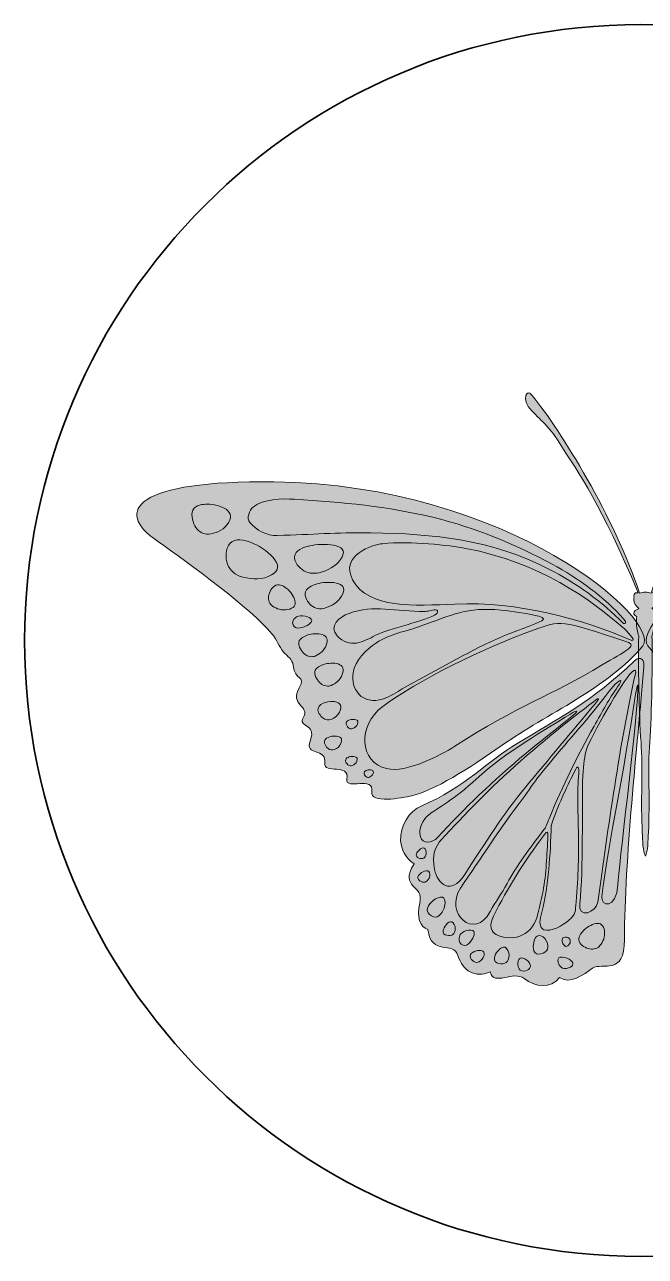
# Model space of a CAD drawing. Header units: inches. Extents: x 29 to 494, y -196 to -15.
# Drawn here: x 228.6 to 271.4, y -100.5 to -15.5 of the extents above; entities that cross this region are included whole.
import ezdxf

# ---------------------------------------------------------------- set-up
doc = ezdxf.new("R2010")
doc.units = ezdxf.units.IN
doc.header["$MEASUREMENT"] = 0
doc.layers.add('Layer 1', color=7, linetype='Continuous')

msp = doc.modelspace()

# ---------------------------------------------------------------- hatches: boundary and pattern name
at = {"layer": 'Layer 1'}
h = msp.add_hatch(color=7, dxfattribs=at)
edge = h.paths.add_edge_path()
edge.add_spline(control_points=[(271.379, -72.838), (271.199, -72.523), (271.195, -71.723), (271.166, -71.206), (271.052, -69.166), (271.212, -66.766), (271.08, -64.98), (270.936, -63.019), (270.874, -59.444), (270.924, -57.631), (270.824, -57.382), (270.762, -57.049), (270.762, -56.684), (270.762, -56.548), (270.771, -56.417), (270.787, -56.293), (270.655, -56.23), (270.575, -56.147), (270.575, -56.056), (270.575, -55.939), (270.708, -55.835), (270.911, -55.771), (270.915, -55.759), (270.92, -55.747), (270.925, -55.734), (270.714, -55.588), (270.575, -55.354), (270.575, -55.139), (270.575, -55.077), (270.587, -55.02), (270.609, -54.969), (270.592, -54.938), (270.582, -54.902), (270.582, -54.864), (270.582, -54.749), (270.674, -54.655), (270.788, -54.655), (270.818, -54.655), (270.847, -54.662), (270.873, -54.673), (268.357, -48.545), (266.804, -46.466), (265.486, -44.37), (264.594, -42.952), (263.964, -42.644), (263.296, -41.802), (262.985, -41.41), (263.101, -40.456), (263.57, -41.035), (265.589, -43.527), (269.232, -49.437), (270.974, -54.681), (271.093, -54.644), (271.231, -54.625), (271.379, -54.625), (271.526, -54.625), (271.664, -54.644), (271.783, -54.681), (273.525, -49.437), (277.169, -43.527), (279.187, -41.035), (279.656, -40.456), (279.773, -41.41), (279.462, -41.802), (278.793, -42.644), (278.163, -42.952), (277.272, -44.37), (275.953, -46.466), (274.4, -48.545), (271.884, -54.673), (271.91, -54.662), (271.939, -54.655), (271.97, -54.655), (272.084, -54.655), (272.176, -54.749), (272.176, -54.864), (272.176, -54.902), (272.166, -54.938), (272.148, -54.969), (272.17, -55.02), (272.182, -55.077), (272.182, -55.139), (272.182, -55.354), (272.043, -55.588), (271.832, -55.734), (271.837, -55.747), (271.842, -55.759), (271.847, -55.771), (272.05, -55.835), (272.182, -55.939), (272.182, -56.056), (272.182, -56.147), (272.102, -56.23), (271.971, -56.293), (271.986, -56.417), (271.995, -56.548), (271.995, -56.684), (271.995, -57.049), (271.934, -57.382), (271.833, -57.631), (271.883, -59.444), (271.821, -63.019), (271.677, -64.98), (271.545, -66.766), (271.705, -69.166), (271.591, -71.206), (271.562, -71.723), (271.558, -72.523), (271.379, -72.838), (271.379, -72.838), (271.379, -72.838), (271.379, -72.838)], knot_values=[0, 0, 0, 0, 1, 1, 1, 2, 2, 2, 3, 3, 3, 4, 4, 4, 5, 5, 5, 6, 6, 6, 7, 7, 7, 8, 8, 8, 9, 9, 9, 10, 10, 10, 11, 11, 11, 12, 12, 12, 13, 13, 13, 14, 14, 14, 15, 15, 15, 16, 16, 16, 17, 17, 17, 18, 18, 18, 19, 19, 19, 20, 20, 20, 21, 21, 21, 22, 22, 22, 23, 23, 23, 24, 24, 24, 25, 25, 25, 26, 26, 26, 27, 27, 27, 28, 28, 28, 29, 29, 29, 30, 30, 30, 31, 31, 31, 32, 32, 32, 33, 33, 33, 34, 34, 34, 35, 35, 35, 36, 36, 36, 37, 37, 37, 37], degree=3, periodic=1)
h = msp.add_hatch(color=7, dxfattribs=at)
edge = h.paths.add_edge_path()
edge.add_spline(control_points=[(271.201, -58.325), (268.856, -61.203), (264.539, -63.033), (261.51, -65.174), (259.174, -66.824), (256.819, -68.296), (255.27, -68.667), (254.608, -68.826), (252.356, -69.225), (252.507, -68.409), (252.726, -67.234), (250.657, -68.339), (250.795, -67.526), (250.992, -66.37), (249.175, -67.193), (249.269, -66.441), (249.414, -65.292), (247.833, -66.002), (248.275, -64.835), (248.728, -63.639), (247.35, -63.986), (247.797, -63.249), (248.262, -62.483), (246.82, -62.396), (247.507, -61.221), (248.026, -60.332), (247.174, -60.778), (247.085, -59.686), (247.046, -59.224), (246.715, -59.079), (246.432, -58.756), (246.06, -58.334), (246.029, -57.973), (245.617, -57.483), (244.197, -55.792), (239.935, -52.617), (237.722, -51.097), (234.63, -48.972), (236.294, -46.894), (245.748, -47.006), (262.003, -47.197), (272.55, -56.582), (271.201, -58.325), (271.201, -58.325), (271.201, -58.325), (271.201, -58.325)], knot_values=[0, 0, 0, 0, 1, 1, 1, 2, 2, 2, 3, 3, 3, 4, 4, 4, 5, 5, 5, 6, 6, 6, 7, 7, 7, 8, 8, 8, 9, 9, 9, 10, 10, 10, 11, 11, 11, 12, 12, 12, 13, 13, 13, 14, 14, 14, 15, 15, 15, 15], degree=3, periodic=1)
h = msp.add_hatch(color=7, dxfattribs=at)
edge = h.paths.add_edge_path()
edge.add_spline(control_points=[(271.556, -58.325), (273.901, -61.203), (278.218, -63.033), (281.248, -65.174), (283.583, -66.824), (285.938, -68.296), (287.488, -68.667), (288.149, -68.826), (290.402, -69.225), (290.25, -68.409), (290.032, -67.234), (292.101, -68.339), (291.962, -67.526), (291.765, -66.37), (293.583, -67.193), (293.488, -66.441), (293.343, -65.292), (294.924, -66.002), (294.482, -64.835), (294.029, -63.639), (295.407, -63.986), (294.96, -63.249), (294.495, -62.483), (295.938, -62.396), (295.25, -61.221), (294.731, -60.332), (295.583, -60.778), (295.673, -59.686), (295.711, -59.224), (296.042, -59.079), (296.326, -58.756), (296.697, -58.334), (296.728, -57.973), (297.14, -57.483), (298.56, -55.792), (302.822, -52.617), (305.035, -51.097), (308.128, -48.972), (306.463, -46.894), (297.009, -47.006), (280.755, -47.197), (270.207, -56.582), (271.556, -58.325), (271.556, -58.325), (271.556, -58.325), (271.556, -58.325)], knot_values=[0, 0, 0, 0, 1, 1, 1, 2, 2, 2, 3, 3, 3, 4, 4, 4, 5, 5, 5, 6, 6, 6, 7, 7, 7, 8, 8, 8, 9, 9, 9, 10, 10, 10, 11, 11, 11, 12, 12, 12, 13, 13, 13, 14, 14, 14, 15, 15, 15, 15], degree=3, periodic=1)
h = msp.add_hatch(color=7, dxfattribs=at)
edge = h.paths.add_edge_path()
edge.add_spline(control_points=[(270.627, -59.346), (267.756, -62.134), (265.228, -63.436), (262.544, -65.051), (260.58, -66.234), (258.861, -68.146), (255.952, -69.352), (255.063, -69.72), (254.445, -70.773), (254.503, -71.774), (254.538, -72.374), (254.816, -72.955), (255.425, -73.358), (254.363, -75.109), (256.15, -74.755), (255.818, -76.079), (255.575, -77.051), (255.858, -77.753), (256.378, -77.889), (256.621, -79.795), (258.132, -78.633), (258.454, -79.696), (258.778, -80.765), (259.617, -81.263), (260.681, -80.826), (260.936, -81.854), (262.278, -80.683), (263.027, -81.288), (263.749, -81.872), (264.87, -82.001), (265.467, -81.213), (266.204, -81.747), (267.095, -80.999), (267.744, -80.568), (268.424, -80.117), (269.933, -81.176), (269.937, -78.578), (269.946, -73.072), (270.819, -65.31), (271.277, -59.765), (271.339, -59.02), (270.821, -59.157), (270.627, -59.346), (270.627, -59.346), (270.627, -59.346), (270.627, -59.346)], knot_values=[0, 0, 0, 0, 1, 1, 1, 2, 2, 2, 3, 3, 3, 4, 4, 4, 5, 5, 5, 6, 6, 6, 7, 7, 7, 8, 8, 8, 9, 9, 9, 10, 10, 10, 11, 11, 11, 12, 12, 12, 13, 13, 13, 14, 14, 14, 15, 15, 15, 15], degree=3, periodic=1)

# ---------------------------------------------------------------- linework, layer by layer
at = {"layer": 'Layer 1', "color": 250, "lineweight": 35}
msp.add_open_spline([(313.569, -57.953), (313.569, -81.426), (294.542, -100.453), (271.069, -100.453), (247.597, -100.453), (228.569, -81.426), (228.569, -57.953), (228.569, -34.481), (247.597, -15.453), (271.069, -15.453), (294.542, -15.453), (313.569, -34.481), (313.569, -57.953)], degree=3, knots=[0, 0, 0, 0, 1, 1, 1, 2, 2, 2, 3, 3, 3, 4, 4, 4, 4], dxfattribs=at)
at = {"layer": 'Layer 1', "lineweight": 0}
for points, knots in [([(271.379, -72.838), (271.199, -72.523), (271.195, -71.723), (271.166, -71.206), (271.052, -69.166), (271.212, -66.766), (271.08, -64.98), (270.936, -63.019), (270.874, -59.444), (270.924, -57.631), (270.824, -57.382), (270.762, -57.049), (270.762, -56.684), (270.762, -56.548), (270.771, -56.417), (270.787, -56.293), (270.655, -56.23), (270.575, -56.147), (270.575, -56.056), (270.575, -55.939), (270.708, -55.835), (270.911, -55.771), (270.915, -55.759), (270.92, -55.747), (270.925, -55.734), (270.714, -55.588), (270.575, -55.354), (270.575, -55.139), (270.575, -55.077), (270.587, -55.02), (270.609, -54.969), (270.592, -54.938), (270.582, -54.902), (270.582, -54.864), (270.582, -54.749), (270.674, -54.655), (270.788, -54.655), (270.818, -54.655), (270.847, -54.662), (270.873, -54.673), (268.357, -48.545), (266.804, -46.466), (265.486, -44.37), (264.594, -42.952), (263.964, -42.644), (263.296, -41.802), (262.985, -41.41), (263.101, -40.456), (263.57, -41.035), (265.589, -43.527), (269.232, -49.437), (270.974, -54.681), (271.093, -54.644), (271.231, -54.625), (271.379, -54.625), (271.526, -54.625), (271.664, -54.644), (271.783, -54.681), (273.525, -49.437), (277.169, -43.527), (279.187, -41.035), (279.656, -40.456), (279.773, -41.41), (279.462, -41.802), (278.793, -42.644), (278.163, -42.952), (277.272, -44.37), (275.953, -46.466), (274.4, -48.545), (271.884, -54.673), (271.91, -54.662), (271.939, -54.655), (271.97, -54.655), (272.084, -54.655), (272.176, -54.749), (272.176, -54.864), (272.176, -54.902), (272.166, -54.938), (272.148, -54.969), (272.17, -55.02), (272.182, -55.077), (272.182, -55.139), (272.182, -55.354), (272.043, -55.588), (271.832, -55.734), (271.837, -55.747), (271.842, -55.759), (271.847, -55.771), (272.05, -55.835), (272.182, -55.939), (272.182, -56.056), (272.182, -56.147), (272.102, -56.23), (271.971, -56.293), (271.986, -56.417), (271.995, -56.548), (271.995, -56.684), (271.995, -57.049), (271.934, -57.382), (271.833, -57.631), (271.883, -59.444), (271.821, -63.019), (271.677, -64.98), (271.545, -66.766), (271.705, -69.166), (271.591, -71.206), (271.562, -71.723), (271.558, -72.523), (271.379, -72.838), (271.379, -72.838), (271.379, -72.838), (271.379, -72.838)], [0, 0, 0, 0, 1, 1, 1, 2, 2, 2, 3, 3, 3, 4, 4, 4, 5, 5, 5, 6, 6, 6, 7, 7, 7, 8, 8, 8, 9, 9, 9, 10, 10, 10, 11, 11, 11, 12, 12, 12, 13, 13, 13, 14, 14, 14, 15, 15, 15, 16, 16, 16, 17, 17, 17, 18, 18, 18, 19, 19, 19, 20, 20, 20, 21, 21, 21, 22, 22, 22, 23, 23, 23, 24, 24, 24, 25, 25, 25, 26, 26, 26, 27, 27, 27, 28, 28, 28, 29, 29, 29, 30, 30, 30, 31, 31, 31, 32, 32, 32, 33, 33, 33, 34, 34, 34, 35, 35, 35, 36, 36, 36, 37, 37, 37, 37]), ([(271.201, -58.325), (268.856, -61.203), (264.539, -63.033), (261.51, -65.174), (259.174, -66.824), (256.819, -68.296), (255.27, -68.667), (254.608, -68.826), (252.356, -69.225), (252.507, -68.409), (252.726, -67.234), (250.657, -68.339), (250.795, -67.526), (250.992, -66.37), (249.175, -67.193), (249.269, -66.441), (249.414, -65.292), (247.833, -66.002), (248.275, -64.835), (248.728, -63.639), (247.35, -63.986), (247.797, -63.249), (248.262, -62.483), (246.82, -62.396), (247.507, -61.221), (248.026, -60.332), (247.174, -60.778), (247.085, -59.686), (247.046, -59.224), (246.715, -59.079), (246.432, -58.756), (246.06, -58.334), (246.029, -57.973), (245.617, -57.483), (244.197, -55.792), (239.935, -52.617), (237.722, -51.097), (234.63, -48.972), (236.294, -46.894), (245.748, -47.006), (262.003, -47.197), (272.55, -56.582), (271.201, -58.325), (271.201, -58.325), (271.201, -58.325), (271.201, -58.325)], [0, 0, 0, 0, 1, 1, 1, 2, 2, 2, 3, 3, 3, 4, 4, 4, 5, 5, 5, 6, 6, 6, 7, 7, 7, 8, 8, 8, 9, 9, 9, 10, 10, 10, 11, 11, 11, 12, 12, 12, 13, 13, 13, 14, 14, 14, 15, 15, 15, 15]), ([(271.556, -58.325), (273.901, -61.203), (278.218, -63.033), (281.248, -65.174), (283.583, -66.824), (285.938, -68.296), (287.488, -68.667), (288.149, -68.826), (290.402, -69.225), (290.25, -68.409), (290.032, -67.234), (292.101, -68.339), (291.962, -67.526), (291.765, -66.37), (293.583, -67.193), (293.488, -66.441), (293.343, -65.292), (294.924, -66.002), (294.482, -64.835), (294.029, -63.639), (295.407, -63.986), (294.96, -63.249), (294.495, -62.483), (295.938, -62.396), (295.25, -61.221), (294.731, -60.332), (295.583, -60.778), (295.673, -59.686), (295.711, -59.224), (296.042, -59.079), (296.326, -58.756), (296.697, -58.334), (296.728, -57.973), (297.14, -57.483), (298.56, -55.792), (302.822, -52.617), (305.035, -51.097), (308.128, -48.972), (306.463, -46.894), (297.009, -47.006), (280.755, -47.197), (270.207, -56.582), (271.556, -58.325), (271.556, -58.325), (271.556, -58.325), (271.556, -58.325)], [0, 0, 0, 0, 1, 1, 1, 2, 2, 2, 3, 3, 3, 4, 4, 4, 5, 5, 5, 6, 6, 6, 7, 7, 7, 8, 8, 8, 9, 9, 9, 10, 10, 10, 11, 11, 11, 12, 12, 12, 13, 13, 13, 14, 14, 14, 15, 15, 15, 15]), ([(269.845, -56.754), (269.916, -56.825), (270.18, -56.785), (269.882, -56.455), (268.553, -54.988), (266.779, -53.66), (264.956, -52.686), (262.384, -51.312), (259.652, -50.165), (256.819, -49.476), (253.618, -48.697), (250.478, -48.404), (247.19, -48.207), (246.297, -48.154), (245.036, -48.172), (244.353, -48.729), (244.065, -48.964), (243.855, -49.526), (244.092, -49.812), (244.54, -50.351), (245.294, -50.725), (245.995, -50.708), (248.484, -50.645), (249.989, -50.484), (252.452, -50.521), (256.799, -50.586), (260.782, -51.008), (264.732, -53.022), (266.612, -53.98), (268.388, -55.285), (269.845, -56.754), (269.845, -56.754), (269.845, -56.754), (269.845, -56.754)], [0, 0, 0, 0, 1, 1, 1, 2, 2, 2, 3, 3, 3, 4, 4, 4, 5, 5, 5, 6, 6, 6, 7, 7, 7, 8, 8, 8, 9, 9, 9, 10, 10, 10, 11, 11, 11, 11]), ([(242.461, -48.901), (242.139, -48.674), (241.555, -48.53), (241.19, -48.543), (240.839, -48.554), (240.376, -48.566), (240.177, -48.964), (240.006, -49.307), (240.185, -49.855), (240.384, -50.159), (240.592, -50.475), (240.946, -50.644), (241.261, -50.615), (241.711, -50.573), (242.209, -50.39), (242.533, -49.957), (242.87, -49.506), (242.849, -49.175), (242.461, -48.901), (242.461, -48.901), (242.461, -48.901), (242.461, -48.901)], [0, 0, 0, 0, 1, 1, 1, 2, 2, 2, 3, 3, 3, 4, 4, 4, 5, 5, 5, 6, 6, 6, 7, 7, 7, 7]), ([(245.829, -52.379), (245.532, -51.955), (244.854, -51.469), (244.377, -51.273), (243.919, -51.084), (243.317, -50.831), (242.855, -51.139), (242.457, -51.403), (242.403, -52.084), (242.503, -52.519), (242.607, -52.973), (242.977, -53.355), (243.397, -53.504), (243.999, -53.717), (244.734, -53.809), (245.376, -53.536), (246.043, -53.252), (246.187, -52.89), (245.829, -52.379), (245.829, -52.379), (245.829, -52.379), (245.829, -52.379)], [0, 0, 0, 0, 1, 1, 1, 2, 2, 2, 3, 3, 3, 4, 4, 4, 5, 5, 5, 6, 6, 6, 7, 7, 7, 7]), ([(250.061, -51.417), (249.615, -51.285), (248.857, -51.293), (248.402, -51.391), (247.965, -51.486), (247.388, -51.606), (247.216, -52.019), (247.069, -52.374), (247.397, -52.834), (247.705, -53.065), (248.026, -53.306), (248.502, -53.376), (248.89, -53.274), (249.445, -53.128), (250.032, -52.842), (250.354, -52.367), (250.689, -51.874), (250.599, -51.575), (250.061, -51.417), (250.061, -51.417), (250.061, -51.417), (250.061, -51.417)], [0, 0, 0, 0, 1, 1, 1, 2, 2, 2, 3, 3, 3, 4, 4, 4, 5, 5, 5, 6, 6, 6, 7, 7, 7, 7]), ([(270.436, -57.946), (266.997, -56.471), (262.624, -55.25), (258.234, -55.436), (255.484, -55.552), (252.295, -55.812), (251.191, -53.762), (250.274, -52.06), (252.596, -51.335), (253.249, -51.272), (255.208, -51.081), (257.834, -51.382), (259.001, -51.6), (264.125, -52.562), (267.553, -55.098), (269.809, -57.039), (270.087, -57.279), (270.801, -57.985), (270.436, -57.946), (270.436, -57.946), (270.436, -57.946), (270.436, -57.946)], [0, 0, 0, 0, 1, 1, 1, 2, 2, 2, 3, 3, 3, 4, 4, 4, 5, 5, 5, 6, 6, 6, 7, 7, 7, 7]), ([(247.213, -55.201), (247.146, -54.921), (246.89, -54.563), (246.677, -54.394), (246.473, -54.233), (246.206, -54.017), (245.89, -54.142), (245.619, -54.25), (245.441, -54.638), (245.399, -54.901), (245.355, -55.176), (245.469, -55.439), (245.662, -55.573), (245.938, -55.766), (246.312, -55.903), (246.716, -55.819), (247.136, -55.731), (247.292, -55.538), (247.213, -55.201), (247.213, -55.201), (247.213, -55.201), (247.213, -55.201)], [0, 0, 0, 0, 1, 1, 1, 2, 2, 2, 3, 3, 3, 4, 4, 4, 5, 5, 5, 6, 6, 6, 7, 7, 7, 7]), ([(250.189, -54.023), (249.835, -53.907), (249.236, -53.921), (248.877, -54.014), (248.533, -54.104), (248.078, -54.219), (247.945, -54.595), (247.831, -54.919), (248.094, -55.333), (248.34, -55.54), (248.595, -55.755), (248.972, -55.815), (249.278, -55.719), (249.716, -55.581), (250.177, -55.317), (250.428, -54.883), (250.689, -54.432), (250.615, -54.161), (250.189, -54.023), (250.189, -54.023), (250.189, -54.023), (250.189, -54.023)], [0, 0, 0, 0, 1, 1, 1, 2, 2, 2, 3, 3, 3, 4, 4, 4, 5, 5, 5, 6, 6, 6, 7, 7, 7, 7]), ([(256.186, -55.943), (256.461, -55.938), (256.739, -55.789), (257.007, -55.852), (257.097, -55.873), (257.033, -56.068), (256.961, -56.125), (256.389, -56.582), (253.592, -57.146), (252.77, -57.596), (251.965, -58.038), (250.964, -58.558), (250.121, -57.63), (249.514, -56.962), (250.26, -56.329), (250.942, -56.08), (252.649, -55.457), (254.119, -55.98), (256.186, -55.943), (256.186, -55.943), (256.186, -55.943), (256.186, -55.943)], [0, 0, 0, 0, 1, 1, 1, 2, 2, 2, 3, 3, 3, 4, 4, 4, 5, 5, 5, 6, 6, 6, 7, 7, 7, 7]), ([(253.31, -61.982), (251.839, -62.461), (251.034, -61.29), (251.216, -60.184), (251.355, -59.33), (252.103, -58.605), (252.837, -58.106), (253.732, -57.498), (254.836, -57.34), (255.853, -56.972), (257.997, -56.198), (259.092, -55.626), (261.43, -55.852), (262.258, -55.932), (263.079, -56.065), (263.892, -56.242), (264.273, -56.326), (264.589, -56.454), (264.074, -56.673), (262.957, -57.147), (261.793, -57.513), (260.7, -58.041), (258.613, -59.049), (256.634, -60.179), (254.604, -61.298), (254.26, -61.487), (253.776, -61.83), (253.31, -61.982), (253.31, -61.982), (253.31, -61.982), (253.31, -61.982)], [0, 0, 0, 0, 1, 1, 1, 2, 2, 2, 3, 3, 3, 4, 4, 4, 5, 5, 5, 6, 6, 6, 7, 7, 7, 8, 8, 8, 9, 9, 9, 10, 10, 10, 10]), ([(247.564, -57.09), (247.776, -57.059), (248.044, -56.94), (248.167, -56.842), (248.285, -56.748), (248.443, -56.625), (248.339, -56.48), (248.25, -56.355), (247.949, -56.274), (247.746, -56.255), (247.535, -56.236), (247.337, -56.289), (247.239, -56.378), (247.099, -56.505), (247.004, -56.677), (247.079, -56.863), (247.157, -57.056), (247.309, -57.127), (247.564, -57.09), (247.564, -57.09), (247.564, -57.09), (247.564, -57.09)], [0, 0, 0, 0, 1, 1, 1, 2, 2, 2, 3, 3, 3, 4, 4, 4, 5, 5, 5, 6, 6, 6, 7, 7, 7, 7]), ([(270.093, -58.041), (270.923, -58.317), (269.936, -58.713), (268.406, -59.636), (264.81, -61.809), (262.634, -62.4), (258.238, -65.245), (257.239, -65.892), (254.928, -67.108), (253.541, -66.795), (251.641, -66.368), (251.515, -63.811), (253.267, -62.509), (255.692, -60.709), (260.076, -58.53), (263.71, -57.22), (265.567, -56.55), (265.449, -56.493), (270.093, -58.041), (270.093, -58.041), (270.093, -58.041), (270.093, -58.041)], [0, 0, 0, 0, 1, 1, 1, 2, 2, 2, 3, 3, 3, 4, 4, 4, 5, 5, 5, 6, 6, 6, 7, 7, 7, 7]), ([(249.085, -57.547), (248.807, -57.457), (248.362, -57.484), (248.106, -57.573), (247.86, -57.658), (247.535, -57.768), (247.482, -58.093), (247.436, -58.374), (247.683, -58.722), (247.89, -58.894), (248.107, -59.072), (248.395, -59.114), (248.612, -59.024), (248.921, -58.895), (249.233, -58.657), (249.367, -58.278), (249.507, -57.885), (249.419, -57.656), (249.085, -57.547), (249.085, -57.547), (249.085, -57.547), (249.085, -57.547)], [0, 0, 0, 0, 1, 1, 1, 2, 2, 2, 3, 3, 3, 4, 4, 4, 5, 5, 5, 6, 6, 6, 7, 7, 7, 7]), ([(250.187, -59.575), (249.909, -59.485), (249.465, -59.512), (249.209, -59.601), (248.963, -59.686), (248.638, -59.796), (248.585, -60.122), (248.539, -60.402), (248.785, -60.751), (248.993, -60.922), (249.21, -61.1), (249.498, -61.142), (249.714, -61.052), (250.023, -60.923), (250.335, -60.685), (250.47, -60.307), (250.609, -59.914), (250.521, -59.684), (250.187, -59.575), (250.187, -59.575), (250.187, -59.575), (250.187, -59.575)], [0, 0, 0, 0, 1, 1, 1, 2, 2, 2, 3, 3, 3, 4, 4, 4, 5, 5, 5, 6, 6, 6, 7, 7, 7, 7]), ([(270.627, -59.346), (267.756, -62.134), (265.228, -63.436), (262.544, -65.051), (260.58, -66.234), (258.861, -68.146), (255.952, -69.352), (255.063, -69.72), (254.445, -70.773), (254.503, -71.774), (254.538, -72.374), (254.816, -72.955), (255.425, -73.358), (254.363, -75.109), (256.15, -74.755), (255.818, -76.079), (255.575, -77.051), (255.858, -77.753), (256.378, -77.889), (256.621, -79.795), (258.132, -78.633), (258.454, -79.696), (258.778, -80.765), (259.617, -81.263), (260.681, -80.826), (260.936, -81.854), (262.278, -80.683), (263.027, -81.288), (263.749, -81.872), (264.87, -82.001), (265.467, -81.213), (266.204, -81.747), (267.095, -80.999), (267.744, -80.568), (268.424, -80.117), (269.933, -81.176), (269.937, -78.578), (269.946, -73.072), (270.819, -65.31), (271.277, -59.765), (271.339, -59.02), (270.821, -59.157), (270.627, -59.346), (270.627, -59.346), (270.627, -59.346), (270.627, -59.346)], [0, 0, 0, 0, 1, 1, 1, 2, 2, 2, 3, 3, 3, 4, 4, 4, 5, 5, 5, 6, 6, 6, 7, 7, 7, 8, 8, 8, 9, 9, 9, 10, 10, 10, 11, 11, 11, 12, 12, 12, 13, 13, 13, 14, 14, 14, 15, 15, 15, 15]), ([(268.097, -76.008), (268.817, -70.893), (269.622, -64.986), (270.695, -60.254), (270.782, -59.867), (270.555, -60.027), (270.435, -60.147), (269.769, -60.81), (267.614, -64.582), (267.324, -65.47), (267.2, -65.851), (267.101, -66.51), (267.07, -67.282), (266.975, -69.698), (267.135, -73.611), (266.85, -76.126), (266.729, -77.198), (267.996, -76.719), (268.097, -76.008), (268.097, -76.008), (268.097, -76.008), (268.097, -76.008)], [0, 0, 0, 0, 1, 1, 1, 2, 2, 2, 3, 3, 3, 4, 4, 4, 5, 5, 5, 6, 6, 6, 7, 7, 7, 7]), ([(269.308, -60.97), (268.916, -61.371), (268.609, -61.807), (268.074, -62.488), (266.697, -64.199), (265.417, -65.58), (264.081, -67.263), (263.724, -67.712), (263.298, -68.363), (262.943, -68.833), (261.458, -70.8), (259.975, -73.045), (258.637, -75.036), (257.461, -76.788), (259.625, -78.687), (260.681, -76.654), (261.038, -75.967), (261.453, -75.454), (261.844, -74.732), (262.521, -73.481), (263.381, -72.314), (264.403, -70.981), (264.566, -70.768), (264.679, -70.404), (264.78, -70.155), (265.674, -67.944), (266.693, -65.954), (267.84, -63.875), (268.396, -62.866), (268.919, -61.947), (269.456, -61.162), (269.895, -60.52), (269.608, -60.663), (269.308, -60.97), (269.308, -60.97), (269.308, -60.97), (269.308, -60.97)], [0, 0, 0, 0, 1, 1, 1, 2, 2, 2, 3, 3, 3, 4, 4, 4, 5, 5, 5, 6, 6, 6, 7, 7, 7, 8, 8, 8, 9, 9, 9, 10, 10, 10, 11, 11, 11, 12, 12, 12, 12]), ([(269.476, -74.782), (269.518, -73.767), (270.74, -64.182), (270.863, -61.337), (270.891, -60.698), (270.78, -61.151), (270.659, -61.964), (269.938, -66.833), (268.859, -71.722), (268.369, -75.623), (268.286, -76.283), (269.403, -76.581), (269.476, -74.782), (269.476, -74.782), (269.476, -74.782), (269.476, -74.782)], [0, 0, 0, 0, 1, 1, 1, 2, 2, 2, 3, 3, 3, 4, 4, 4, 5, 5, 5, 5]), ([(256.838, -73.762), (257.034, -74.721), (257.943, -75.606), (258.918, -74.102), (260.328, -71.93), (261.582, -69.916), (263.125, -68.062), (264.694, -66.177), (266.255, -64.318), (267.912, -62.321), (268.105, -62.089), (268.358, -61.747), (267.793, -62.182), (266.18, -63.423), (264.326, -64.896), (262.777, -66.271), (260.655, -68.155), (258.904, -69.961), (257.302, -71.713), (256.913, -72.137), (256.627, -72.735), (256.838, -73.762), (256.838, -73.762), (256.838, -73.762), (256.838, -73.762)], [0, 0, 0, 0, 1, 1, 1, 2, 2, 2, 3, 3, 3, 4, 4, 4, 5, 5, 5, 6, 6, 6, 7, 7, 7, 8, 8, 8, 8]), ([(250.094, -62.209), (249.871, -62.136), (249.513, -62.158), (249.307, -62.229), (249.108, -62.298), (248.847, -62.386), (248.804, -62.649), (248.767, -62.874), (248.965, -63.155), (249.133, -63.293), (249.307, -63.437), (249.539, -63.471), (249.714, -63.398), (249.963, -63.294), (250.214, -63.102), (250.322, -62.798), (250.434, -62.481), (250.364, -62.296), (250.094, -62.209), (250.094, -62.209), (250.094, -62.209), (250.094, -62.209)], [0, 0, 0, 0, 1, 1, 1, 2, 2, 2, 3, 3, 3, 4, 4, 4, 5, 5, 5, 6, 6, 6, 7, 7, 7, 7]), ([(266.173, -63.052), (264.578, -64.066), (261.682, -65.67), (259.718, -67.513), (258.3, -68.843), (256.892, -69.634), (256.529, -69.909), (255.984, -70.322), (255.729, -70.921), (255.861, -71.497), (255.975, -71.995), (256.685, -71.954), (257.049, -71.551), (258.828, -69.581), (260.976, -67.563), (263.128, -65.741), (264.23, -64.808), (265.257, -64.081), (266.396, -63.117), (266.729, -62.835), (266.775, -62.67), (266.173, -63.052), (266.173, -63.052), (266.173, -63.052), (266.173, -63.052)], [0, 0, 0, 0, 1, 1, 1, 2, 2, 2, 3, 3, 3, 4, 4, 4, 5, 5, 5, 6, 6, 6, 7, 7, 7, 8, 8, 8, 8]), ([(251.408, -63.419), (251.293, -63.382), (251.108, -63.393), (251.002, -63.43), (250.899, -63.465), (250.764, -63.511), (250.742, -63.646), (250.723, -63.763), (250.825, -63.908), (250.912, -63.979), (251.002, -64.053), (251.122, -64.071), (251.212, -64.033), (251.34, -63.98), (251.47, -63.881), (251.526, -63.723), (251.584, -63.56), (251.548, -63.464), (251.408, -63.419), (251.408, -63.419), (251.408, -63.419), (251.408, -63.419)], [0, 0, 0, 0, 1, 1, 1, 2, 2, 2, 3, 3, 3, 4, 4, 4, 5, 5, 5, 6, 6, 6, 7, 7, 7, 7]), ([(250.222, -64.578), (250.053, -64.523), (249.781, -64.539), (249.625, -64.593), (249.475, -64.645), (249.276, -64.712), (249.244, -64.911), (249.216, -65.082), (249.366, -65.295), (249.493, -65.4), (249.625, -65.509), (249.802, -65.534), (249.933, -65.479), (250.122, -65.401), (250.313, -65.255), (250.395, -65.024), (250.48, -64.784), (250.427, -64.644), (250.222, -64.578), (250.222, -64.578), (250.222, -64.578), (250.222, -64.578)], [0, 0, 0, 0, 1, 1, 1, 2, 2, 2, 3, 3, 3, 4, 4, 4, 5, 5, 5, 6, 6, 6, 7, 7, 7, 7]), ([(251.364, -65.976), (251.249, -65.939), (251.064, -65.95), (250.958, -65.987), (250.855, -66.023), (250.72, -66.068), (250.698, -66.204), (250.679, -66.32), (250.781, -66.465), (250.868, -66.537), (250.958, -66.611), (251.078, -66.628), (251.168, -66.591), (251.296, -66.537), (251.426, -66.438), (251.482, -66.281), (251.54, -66.117), (251.504, -66.022), (251.364, -65.976), (251.364, -65.976), (251.364, -65.976), (251.364, -65.976)], [0, 0, 0, 0, 1, 1, 1, 2, 2, 2, 3, 3, 3, 4, 4, 4, 5, 5, 5, 6, 6, 6, 7, 7, 7, 7]), ([(252.507, -66.899), (252.415, -66.869), (252.268, -66.878), (252.183, -66.907), (252.101, -66.936), (251.994, -66.972), (251.976, -67.08), (251.961, -67.173), (252.043, -67.288), (252.112, -67.345), (252.183, -67.404), (252.279, -67.418), (252.351, -67.388), (252.453, -67.346), (252.556, -67.267), (252.601, -67.141), (252.647, -67.011), (252.618, -66.935), (252.507, -66.899), (252.507, -66.899), (252.507, -66.899), (252.507, -66.899)], [0, 0, 0, 0, 1, 1, 1, 2, 2, 2, 3, 3, 3, 4, 4, 4, 5, 5, 5, 6, 6, 6, 7, 7, 7, 7]), ([(264.383, -77.909), (264.899, -78.065), (265.593, -77.685), (266.109, -77.26), (266.61, -76.847), (266.54, -76.637), (266.599, -75.988), (266.764, -74.202), (266.788, -72.655), (266.758, -71.073), (266.731, -69.65), (266.674, -68.495), (266.789, -67.098), (266.82, -66.726), (266.716, -66.544), (266.577, -66.824), (266.02, -67.949), (265.444, -69.132), (264.978, -70.44), (264.88, -70.715), (264.882, -70.777), (264.873, -71.064), (264.812, -73.175), (264.647, -75.133), (264.154, -77.068), (264.05, -77.479), (264.138, -77.835), (264.383, -77.909), (264.383, -77.909), (264.383, -77.909), (264.383, -77.909)], [0, 0, 0, 0, 1, 1, 1, 2, 2, 2, 3, 3, 3, 4, 4, 4, 5, 5, 5, 6, 6, 6, 7, 7, 7, 8, 8, 8, 9, 9, 9, 10, 10, 10, 10]), ([(261.098, -78.251), (262.458, -78.846), (263.626, -78.193), (263.966, -76.839), (264.1, -76.306), (264.22, -75.781), (264.322, -75.242), (264.549, -74.034), (264.583, -72.779), (264.664, -71.403), (264.678, -71.168), (264.604, -71.088), (264.414, -71.345), (262.973, -73.293), (261.897, -74.996), (260.906, -76.969), (260.571, -77.634), (260.77, -78.108), (261.098, -78.251), (261.098, -78.251), (261.098, -78.251), (261.098, -78.251)], [0, 0, 0, 0, 1, 1, 1, 2, 2, 2, 3, 3, 3, 4, 4, 4, 5, 5, 5, 6, 6, 6, 7, 7, 7, 7]), ([(255.966, -72.282), (255.857, -72.325), (255.725, -72.446), (255.669, -72.539), (255.614, -72.628), (255.541, -72.745), (255.607, -72.86), (255.665, -72.958), (255.83, -73.004), (255.938, -73.004), (256.051, -73.004), (256.151, -72.944), (256.195, -72.861), (256.258, -72.742), (256.294, -72.588), (256.24, -72.437), (256.183, -72.279), (256.097, -72.23), (255.966, -72.282), (255.966, -72.282), (255.966, -72.282), (255.966, -72.282)], [0, 0, 0, 0, 1, 1, 1, 2, 2, 2, 3, 3, 3, 4, 4, 4, 5, 5, 5, 6, 6, 6, 7, 7, 7, 7]), ([(256.262, -73.842), (256.13, -73.856), (255.95, -73.948), (255.86, -74.032), (255.773, -74.113), (255.658, -74.218), (255.695, -74.364), (255.728, -74.489), (255.894, -74.589), (256.012, -74.622), (256.135, -74.657), (256.263, -74.621), (256.336, -74.544), (256.442, -74.434), (256.528, -74.277), (256.515, -74.095), (256.5, -73.906), (256.422, -73.826), (256.262, -73.842), (256.262, -73.842), (256.262, -73.842), (256.262, -73.842)], [0, 0, 0, 0, 1, 1, 1, 2, 2, 2, 3, 3, 3, 4, 4, 4, 5, 5, 5, 6, 6, 6, 7, 7, 7, 7]), ([(257.236, -75.661), (257.044, -75.691), (256.77, -75.862), (256.628, -76.012), (256.491, -76.156), (256.309, -76.345), (256.341, -76.594), (256.369, -76.808), (256.594, -76.972), (256.759, -77.022), (256.931, -77.075), (257.12, -77.007), (257.238, -76.869), (257.406, -76.673), (257.554, -76.397), (257.561, -76.083), (257.57, -75.757), (257.468, -75.624), (257.236, -75.661), (257.236, -75.661), (257.236, -75.661), (257.236, -75.661)], [0, 0, 0, 0, 1, 1, 1, 2, 2, 2, 3, 3, 3, 4, 4, 4, 5, 5, 5, 6, 6, 6, 7, 7, 7, 7]), ([(257.833, -77.399), (257.704, -77.471), (257.56, -77.646), (257.504, -77.772), (257.451, -77.893), (257.379, -78.052), (257.482, -78.185), (257.57, -78.299), (257.786, -78.328), (257.921, -78.31), (258.063, -78.291), (258.178, -78.198), (258.22, -78.087), (258.279, -77.927), (258.298, -77.728), (258.204, -77.547), (258.106, -77.358), (257.99, -77.312), (257.833, -77.399), (257.833, -77.399), (257.833, -77.399), (257.833, -77.399)], [0, 0, 0, 0, 1, 1, 1, 2, 2, 2, 3, 3, 3, 4, 4, 4, 5, 5, 5, 6, 6, 6, 7, 7, 7, 7]), ([(259.186, -78.889), (259.337, -78.762), (259.486, -78.528), (259.531, -78.381), (259.574, -78.238), (259.633, -78.051), (259.474, -77.965), (259.337, -77.89), (259.056, -77.954), (258.886, -78.03), (258.708, -78.109), (258.58, -78.25), (258.55, -78.378), (258.507, -78.56), (258.523, -78.764), (258.681, -78.902), (258.846, -79.045), (259.004, -79.042), (259.186, -78.889), (259.186, -78.889), (259.186, -78.889), (259.186, -78.889)], [0, 0, 0, 0, 1, 1, 1, 2, 2, 2, 3, 3, 3, 4, 4, 4, 5, 5, 5, 6, 6, 6, 7, 7, 7, 7]), ([(267.961, -77.488), (267.674, -77.54), (267.295, -77.775), (267.112, -77.975), (266.937, -78.167), (266.703, -78.417), (266.811, -78.73), (266.903, -78.998), (267.286, -79.188), (267.55, -79.24), (267.825, -79.294), (268.099, -79.194), (268.246, -79.012), (268.458, -78.752), (268.619, -78.394), (268.557, -77.997), (268.494, -77.585), (268.307, -77.424), (267.961, -77.488), (267.961, -77.488), (267.961, -77.488), (267.961, -77.488)], [0, 0, 0, 0, 1, 1, 1, 2, 2, 2, 3, 3, 3, 4, 4, 4, 5, 5, 5, 6, 6, 6, 7, 7, 7, 7]), ([(263.809, -78.46), (263.702, -78.62), (263.639, -78.908), (263.649, -79.086), (263.659, -79.258), (263.67, -79.484), (263.868, -79.576), (264.037, -79.656), (264.304, -79.562), (264.45, -79.461), (264.602, -79.355), (264.68, -79.18), (264.662, -79.026), (264.636, -78.806), (264.541, -78.565), (264.325, -78.412), (264.1, -78.253), (263.938, -78.267), (263.809, -78.46), (263.809, -78.46), (263.809, -78.46), (263.809, -78.46)], [0, 0, 0, 0, 1, 1, 1, 2, 2, 2, 3, 3, 3, 4, 4, 4, 5, 5, 5, 6, 6, 6, 7, 7, 7, 7]), ([(265.638, -78.616), (265.633, -78.718), (265.681, -78.859), (265.732, -78.929), (265.782, -78.997), (265.846, -79.087), (265.957, -79.058), (266.052, -79.033), (266.144, -78.904), (266.182, -78.813), (266.221, -78.717), (266.209, -78.618), (266.161, -78.561), (266.092, -78.479), (265.987, -78.411), (265.852, -78.421), (265.711, -78.431), (265.644, -78.492), (265.638, -78.616), (265.638, -78.616), (265.638, -78.616), (265.638, -78.616)], [0, 0, 0, 0, 1, 1, 1, 2, 2, 2, 3, 3, 3, 4, 4, 4, 5, 5, 5, 6, 6, 6, 7, 7, 7, 7]), ([(260.057, -79.343), (259.91, -79.317), (259.688, -79.363), (259.566, -79.426), (259.448, -79.487), (259.292, -79.566), (259.289, -79.734), (259.286, -79.878), (259.435, -80.036), (259.552, -80.107), (259.674, -80.181), (259.823, -80.182), (259.925, -80.121), (260.072, -80.033), (260.211, -79.891), (260.252, -79.691), (260.294, -79.483), (260.233, -79.373), (260.057, -79.343), (260.057, -79.343), (260.057, -79.343), (260.057, -79.343)], [0, 0, 0, 0, 1, 1, 1, 2, 2, 2, 3, 3, 3, 4, 4, 4, 5, 5, 5, 6, 6, 6, 7, 7, 7, 7]), ([(261.45, -79.158), (261.293, -79.246), (261.118, -79.457), (261.051, -79.61), (260.986, -79.757), (260.9, -79.949), (261.024, -80.109), (261.131, -80.248), (261.392, -80.283), (261.556, -80.261), (261.727, -80.238), (261.867, -80.126), (261.917, -79.991), (261.988, -79.797), (262.012, -79.557), (261.898, -79.338), (261.779, -79.11), (261.639, -79.053), (261.45, -79.158), (261.45, -79.158), (261.45, -79.158), (261.45, -79.158)], [0, 0, 0, 0, 1, 1, 1, 2, 2, 2, 3, 3, 3, 4, 4, 4, 5, 5, 5, 6, 6, 6, 7, 7, 7, 7]), ([(262.646, -79.975), (262.579, -80.092), (262.567, -80.295), (262.601, -80.42), (262.634, -80.54), (262.675, -80.697), (262.854, -80.754), (263.008, -80.802), (263.218, -80.725), (263.327, -80.648), (263.44, -80.568), (263.481, -80.442), (263.444, -80.335), (263.39, -80.182), (263.276, -80.018), (263.073, -79.919), (262.861, -79.818), (262.727, -79.835), (262.646, -79.975), (262.646, -79.975), (262.646, -79.975), (262.646, -79.975)], [0, 0, 0, 0, 1, 1, 1, 2, 2, 2, 3, 3, 3, 4, 4, 4, 5, 5, 5, 6, 6, 6, 7, 7, 7, 7]), ([(265.362, -79.946), (265.322, -80.06), (265.367, -80.239), (265.44, -80.343), (265.51, -80.442), (265.6, -80.572), (265.812, -80.592), (265.994, -80.608), (266.201, -80.506), (266.297, -80.42), (266.397, -80.331), (266.405, -80.214), (266.334, -80.127), (266.232, -80.003), (266.06, -79.878), (265.811, -79.826), (265.551, -79.773), (265.41, -79.81), (265.362, -79.946), (265.362, -79.946), (265.362, -79.946), (265.362, -79.946)], [0, 0, 0, 0, 1, 1, 1, 2, 2, 2, 3, 3, 3, 4, 4, 4, 5, 5, 5, 6, 6, 6, 7, 7, 7, 7])]:
    msp.add_open_spline(points, degree=3, knots=knots, dxfattribs=at)

doc.saveas('drawing.dxf')
